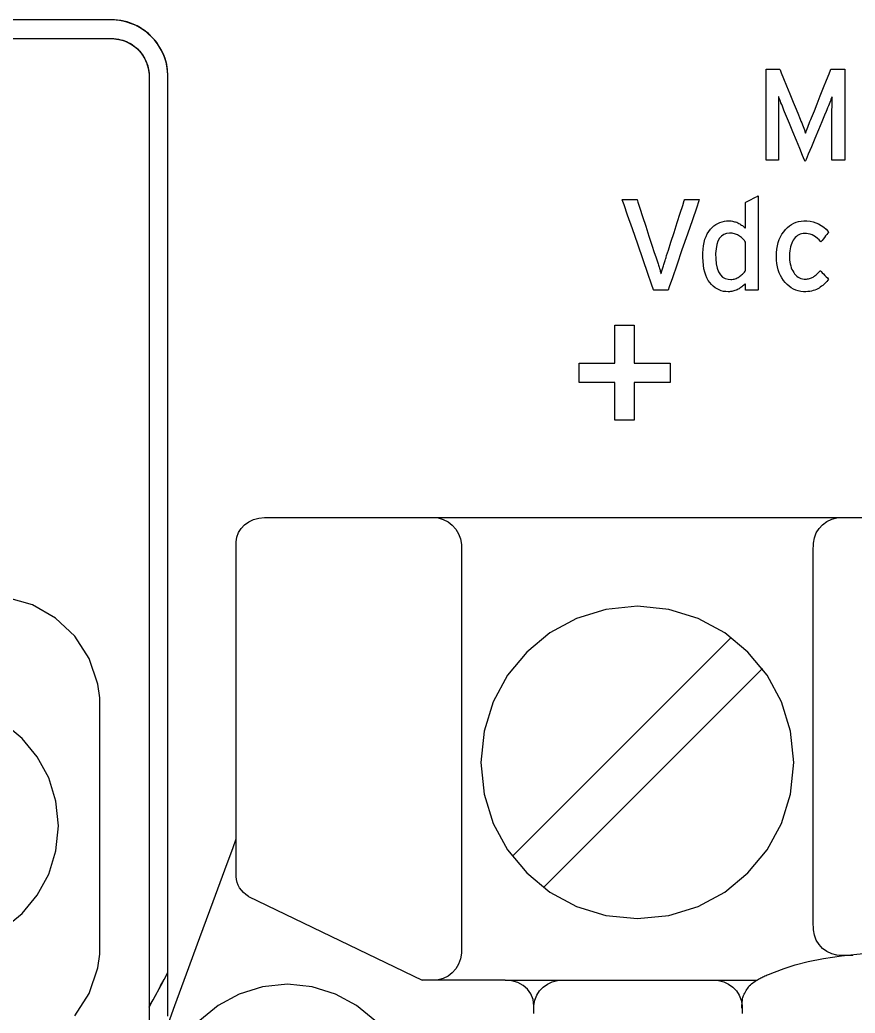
# Model space of a CAD drawing. Extents: x 1 to 47.7, y 0.2 to 33.4.
# Drawn here: x 38.839 to 39.732, y 11.048 to 12.112 of the extents above; entities that cross this region are included whole.
import ezdxf

# ---------------------------------------------------------------- set-up
doc = ezdxf.new("R2010")
doc.units = 0
doc.header["$MEASUREMENT"] = 0
for name, color, linetype in [('1_1__SCREW_TERMINAL_BLOCK_', 7, 'CONTINUOUS'), ('1_2__SCREW_TERMINAL_BLOCK_', 7, 'CONTINUOUS'), ('1_3__CONNECTORIZED_RELAY__', 7, 'CONTINUOUS'), ('1_4__CONNECTORIZED_RELAY__', 7, 'CONTINUOUS'), ('6_0____DWG', 7, 'CONTINUOUS')]:
    doc.layers.add(name, color=color, linetype=linetype)

msp = doc.modelspace()

# ---------------------------------------------------------------- linework, layer by layer
at = {"layer": '1_1__SCREW_TERMINAL_BLOCK_'}
for points in [[(38.8281, 12.0915), (38.8456, 12.0915), (38.8622, 12.0915), (38.8777, 12.0915), (38.8917, 12.0915), (38.9043, 12.0915), (38.9151, 12.0915), (38.9239, 12.0915), (38.9307, 12.0915), (38.9351, 12.0915), (38.937, 12.0915), (38.9412, 12.0913), (38.9499, 12.0894), (38.9578, 12.0857), (38.9647, 12.0805), (38.9703, 12.0739), (38.9743, 12.0662), (38.9766, 12.0576), (38.9771, 12.0531), (38.9771, 12.0511), (38.9771, 12.049), (38.9771, 12.0452), (38.9771, 12.0397), (38.9771, 12.0325), (38.9771, 12.0238), (38.9771, 12.0137), (38.9771, 12.0021), (38.9771, 11.9892), (38.9771, 11.975), (38.9771, 11.9596), (38.9771, 11.943), (38.9771, 11.9253), (38.9771, 11.9066), (38.9771, 11.8869), (38.9771, 11.8664), (38.9771, 11.845), (38.9771, 11.8), (38.9771, 11.7525), (38.9771, 11.7029), (38.9771, 11.6518), (38.9771, 11.5998), (38.9771, 11.4949), (38.9771, 11.443), (38.9771, 11.3922), (38.9771, 11.3431), (38.9771, 11.296), (38.9771, 11.2517), (38.9771, 11.2307), (38.9771, 11.2105), (38.9771, 11.1913), (38.9771, 11.173), (38.9771, 11.1558), (38.9771, 11.1397), (38.9771, 11.1248), (38.9771, 11.1112), (38.9771, 11.0989), (38.9771, 11.0879), (38.9771, 11.0784), (38.9771, 11.0704), (38.9771, 11.064), (38.9771, 11.0592), (38.9771, 11.0561), (38.9771, 11.0548), (38.9772, 11.0548), (38.9777, 11.0558), (38.9787, 11.0576), (38.9817, 11.0633), (38.9899, 11.0782), (38.9936, 11.0851), (38.9951, 11.0878), (38.9962, 11.0899), (38.9971, 11.0922), (38.9971, 11.0946), (38.9971, 11.0987), (38.9971, 11.1043), (38.9971, 11.1116), (38.9971, 11.1202), (38.9971, 11.1303), (38.9971, 11.1418), (38.9971, 11.1545), (38.9971, 11.1684), (38.9971, 11.1836), (38.9971, 11.1998), (38.9971, 11.217), (38.9971, 11.2352), (38.9971, 11.2544), (38.9971, 11.2743), (38.9971, 11.2951), (38.9971, 11.3387), (38.9971, 11.3848), (38.9971, 11.4327), (38.9971, 11.482), (38.9971, 11.5828), (38.9971, 11.6831), (38.9971, 11.7319), (38.9971, 11.779), (38.9971, 11.824), (38.9971, 11.8664), (38.9971, 11.8865), (38.9971, 11.9057), (38.9971, 11.9241), (38.9971, 11.9414), (38.9971, 11.9577), (38.9971, 11.973), (38.9971, 11.9871), (38.9971, 11.9999), (38.9971, 12.0115), (38.9971, 12.0218), (38.9971, 12.0306), (38.9971, 12.038), (38.9971, 12.0438), (38.9971, 12.0481), (38.9971, 12.0507), (38.9971, 12.0515), (38.9967, 12.0584), (38.9956, 12.0651), (38.9937, 12.0715), (38.9912, 12.0775), (38.9843, 12.0886), (38.9752, 12.0978), (38.9644, 12.105), (38.9521, 12.1096), (38.9455, 12.1109), (38.9387, 12.1115), (38.937, 12.1115), (38.9356, 12.1115), (38.9328, 12.1115), (38.9285, 12.1115), (38.9229, 12.1115), (38.9158, 12.1115), (38.9073, 12.1115), (38.8975, 12.1115), (38.8863, 12.1115), (38.8737, 12.1115), (38.8598, 12.1115), (38.8445, 12.1115), (38.828, 12.1115)], [(38.8976, 11.0455), (38.9129, 11.0694), (38.9221, 11.0967), (38.9242, 11.1114), (38.9245, 11.1189), (38.9245, 11.1212), (38.9245, 11.129), (38.9245, 11.1441), (38.9245, 11.1651), (38.9245, 11.1905), (38.9245, 11.2486), (38.9245, 11.3067), (38.9245, 11.3321), (38.9245, 11.3531), (38.9245, 11.3682), (38.9245, 11.376), (38.9245, 11.3783), (38.9242, 11.3858), (38.9221, 11.4005), (38.9129, 11.4279), (38.8976, 11.4517), (38.8771, 11.4712), (38.8524, 11.4853), (38.8245, 11.4932)], [(38.8216, 11.1387), (38.8412, 11.1549), (38.8574, 11.1746), (38.8697, 11.1971), (38.8774, 11.2219), (38.8801, 11.2486), (38.8774, 11.2753), (38.8697, 11.3001), (38.8574, 11.3227), (38.8412, 11.3423), (38.8216, 11.3585)]]:
    msp.add_lwpolyline(points, dxfattribs=at)
at = {"layer": '1_2__SCREW_TERMINAL_BLOCK_'}
msp.add_lwpolyline([(38.8281, 12.0915), (38.8456, 12.0915), (38.8622, 12.0915), (38.8777, 12.0915), (38.8917, 12.0915), (38.9043, 12.0915), (38.9151, 12.0915), (38.9239, 12.0915), (38.9307, 12.0915), (38.9351, 12.0915), (38.937, 12.0915), (38.9412, 12.0913), (38.9499, 12.0894), (38.9578, 12.0857), (38.9647, 12.0805), (38.9703, 12.0739), (38.9743, 12.0662), (38.9766, 12.0576), (38.9771, 12.0531), (38.9771, 12.0511), (38.9771, 12.049), (38.9771, 12.0452), (38.9771, 12.0397), (38.9771, 12.0325), (38.9771, 12.0238), (38.9771, 12.0137), (38.9771, 12.0021), (38.9771, 11.9892), (38.9771, 11.975), (38.9771, 11.9596), (38.9771, 11.943), (38.9771, 11.9253), (38.9771, 11.9066), (38.9771, 11.8869), (38.9771, 11.8664), (38.9771, 11.845), (38.9771, 11.8), (38.9771, 11.7525), (38.9771, 11.7029), (38.9771, 11.6518), (38.9771, 11.5998), (38.9771, 11.4949), (38.9771, 11.443), (38.9771, 11.3922), (38.9771, 11.3431), (38.9771, 11.296), (38.9771, 11.2517), (38.9771, 11.2307), (38.9771, 11.2105), (38.9771, 11.1913), (38.9771, 11.173), (38.9771, 11.1558), (38.9771, 11.1397), (38.9771, 11.1248), (38.9771, 11.1112), (38.9771, 11.0989), (38.9771, 11.0879), (38.9771, 11.0784), (38.9771, 11.0704), (38.9771, 11.064), (38.9771, 11.0592), (38.9771, 11.0561), (38.9771, 11.0548), (38.9772, 11.0548), (38.9777, 11.0558), (38.9787, 11.0576), (38.9817, 11.0633), (38.9899, 11.0782), (38.9936, 11.0851), (38.9951, 11.0878), (38.9962, 11.0899), (38.9971, 11.0922), (38.9971, 11.0946), (38.9971, 11.0987), (38.9971, 11.1043), (38.9971, 11.1116), (38.9971, 11.1202), (38.9971, 11.1303), (38.9971, 11.1418), (38.9971, 11.1545), (38.9971, 11.1684), (38.9971, 11.1836), (38.9971, 11.1998), (38.9971, 11.217), (38.9971, 11.2352), (38.9971, 11.2544), (38.9971, 11.2743), (38.9971, 11.2951), (38.9971, 11.3387), (38.9971, 11.3848), (38.9971, 11.4327), (38.9971, 11.482), (38.9971, 11.5828), (38.9971, 11.6831), (38.9971, 11.7319), (38.9971, 11.779), (38.9971, 11.824), (38.9971, 11.8664), (38.9971, 11.8865), (38.9971, 11.9057), (38.9971, 11.9241), (38.9971, 11.9414), (38.9971, 11.9577), (38.9971, 11.973), (38.9971, 11.9871), (38.9971, 11.9999), (38.9971, 12.0115), (38.9971, 12.0218), (38.9971, 12.0306), (38.9971, 12.038), (38.9971, 12.0438), (38.9971, 12.0481), (38.9971, 12.0507), (38.9971, 12.0515), (38.9967, 12.0584), (38.9956, 12.0651), (38.9937, 12.0715), (38.9912, 12.0775), (38.9843, 12.0886), (38.9752, 12.0978), (38.9644, 12.105), (38.9521, 12.1096), (38.9455, 12.1109), (38.9387, 12.1115), (38.937, 12.1115), (38.9356, 12.1115), (38.9328, 12.1115), (38.9285, 12.1115), (38.9229, 12.1115), (38.9158, 12.1115), (38.9073, 12.1115), (38.8975, 12.1115), (38.8863, 12.1115), (38.8737, 12.1115), (38.8598, 12.1115), (38.8445, 12.1115), (38.828, 12.1115)], dxfattribs=at)
at = {"layer": '1_3__CONNECTORIZED_RELAY__'}
msp.add_lwpolyline([(38.8292, 12.0915), (38.8457, 12.0915), (38.8614, 12.0915), (38.8761, 12.0915), (38.8897, 12.0915), (38.9019, 12.0915), (38.9126, 12.0915), (38.9216, 12.0915), (38.9287, 12.0915), (38.9337, 12.0915), (38.9366, 12.0915), (38.9379, 12.0915), (38.9402, 12.0914), (38.949, 12.0897), (38.957, 12.0862), (38.964, 12.0811), (38.9697, 12.0747), (38.974, 12.0671), (38.9765, 12.0586), (38.977, 12.0541), (38.9771, 12.0518), (38.9771, 12.051), (38.9771, 12.0487), (38.9771, 12.0446), (38.9771, 12.0389), (38.9771, 12.0316), (38.9771, 12.0228), (38.9771, 12.0125), (38.9771, 12.0007), (38.9771, 11.9877), (38.9771, 11.9733), (38.9771, 11.9578), (38.9771, 11.9411), (38.9771, 11.9233), (38.9771, 11.9045), (38.9771, 11.8847), (38.9771, 11.864), (38.9771, 11.8426), (38.9771, 11.8203), (38.9771, 11.7739), (38.9771, 11.7252), (38.9771, 11.6747), (38.9771, 11.623), (38.9771, 11.5181), (38.9771, 11.4659), (38.9771, 11.4146), (38.9771, 11.3647), (38.9771, 11.3166), (38.9771, 11.271), (38.9771, 11.2493), (38.9771, 11.2284), (38.9771, 11.2083), (38.9771, 11.1892), (38.9771, 11.171), (38.9771, 11.154), (38.9771, 11.138), (38.9771, 11.1233), (38.9771, 11.1098), (38.9771, 11.0976), (38.9771, 11.0868), (38.9771, 11.0774), (38.9771, 11.0696), (38.9771, 11.0634), (38.9771, 11.0588), (38.9771, 11.0559), (38.9771, 11.0548), (38.9771, 11.0548), (38.9775, 11.0555), (38.9784, 11.0572), (38.9813, 11.0625), (38.9852, 11.0697), (38.9894, 11.0774), (38.9932, 11.0844), (38.996, 11.0895), (38.9968, 11.091), (38.9971, 11.0915), (38.9971, 11.0915), (38.9971, 11.0924), (38.9971, 11.095), (38.9971, 11.0992), (38.9971, 11.1051), (38.9971, 11.1124), (38.9971, 11.1213), (38.9971, 11.1315), (38.9971, 11.1431), (38.9971, 11.156), (38.9971, 11.1701), (38.9971, 11.1853), (38.9971, 11.2016), (38.9971, 11.219), (38.9971, 11.2373), (38.9971, 11.2565), (38.9971, 11.2766), (38.9971, 11.319), (38.9971, 11.364), (38.9971, 11.4112), (38.9971, 11.4599), (38.9971, 11.5603), (38.9971, 11.6611), (38.9971, 11.7104), (38.9971, 11.7583), (38.9971, 11.8043), (38.9971, 11.8479), (38.9971, 11.8687), (38.9971, 11.8887), (38.9971, 11.9078), (38.9971, 11.926), (38.9971, 11.9433), (38.9971, 11.9595), (38.9971, 11.9746), (38.9971, 11.9885), (38.9971, 12.0013), (38.9971, 12.0127), (38.9971, 12.0228), (38.9971, 12.0315), (38.9971, 12.0387), (38.9971, 12.0444), (38.9971, 12.0484), (38.9971, 12.0508), (38.9971, 12.0517), (38.9971, 12.0535), (38.9969, 12.0569), (38.9959, 12.0636), (38.9942, 12.0701), (38.9918, 12.0762), (38.9852, 12.0874), (38.9763, 12.0969), (38.9657, 12.1043), (38.9535, 12.1093), (38.947, 12.1107), (38.9402, 12.1115), (38.9365, 12.1115), (38.9345, 12.1115), (38.9311, 12.1115), (38.9262, 12.1115), (38.9199, 12.1115), (38.9122, 12.1115), (38.9031, 12.1115), (38.8926, 12.1115), (38.8808, 12.1115), (38.8677, 12.1115), (38.8532, 12.1115), (38.8373, 12.1115)], dxfattribs=at)
at = {"layer": '1_4__CONNECTORIZED_RELAY__'}
for points in [[(38.9971, 11.0451), (38.9971, 11.0498), (38.9971, 11.0563), (38.9971, 11.0645), (38.9971, 11.0743), (38.9971, 11.0856), (38.9971, 11.0985), (38.9971, 11.1127), (38.9971, 11.1283), (38.9971, 11.1451), (38.9971, 11.1631), (38.9971, 11.1823), (38.9971, 11.2025), (38.9971, 11.2236), (38.9971, 11.2457), (38.9971, 11.2686), (38.9971, 11.2923), (38.9971, 11.3416), (38.9971, 11.3932), (38.9971, 11.4464), (38.9971, 11.5553), (38.9971, 11.6638), (38.9971, 11.7165), (38.9971, 11.7674), (38.9971, 11.8159), (38.9971, 11.8391), (38.9971, 11.8615), (38.9971, 11.883), (38.9971, 11.9036), (38.9971, 11.9231), (38.9971, 11.9415), (38.9971, 11.9588), (38.9971, 11.9748), (38.9971, 11.9895), (38.9971, 12.0028), (38.9971, 12.0147), (38.9971, 12.025), (38.9971, 12.0338), (38.9971, 12.0409), (38.9971, 12.0462), (38.9971, 12.0498), (38.9971, 12.0527), (38.9965, 12.0597), (38.9952, 12.0665), (38.9931, 12.073), (38.9904, 12.0792), (38.9869, 12.0849), (38.9829, 12.0902), (38.9733, 12.0994), (38.9677, 12.1031), (38.9618, 12.1062), (38.9555, 12.1087), (38.9488, 12.1104), (38.9419, 12.1113), (38.9384, 12.1115), (38.9375, 12.1115), (38.9371, 12.1115), (38.936, 12.1115), (38.9334, 12.1115), (38.9293, 12.1115), (38.9237, 12.1115), (38.9166, 12.1115), (38.9081, 12.1115), (38.898, 12.1115), (38.8866, 12.1115), (38.8737, 12.1115), (38.8594, 12.1115), (38.8437, 12.1115), (38.8266, 12.1115)], [(38.8362, 12.0915), (38.8528, 12.0915), (38.8685, 12.0915), (38.8831, 12.0915), (38.8963, 12.0915), (38.908, 12.0915), (38.918, 12.0915), (38.9261, 12.0915), (38.9322, 12.0915), (38.9359, 12.0915), (38.9372, 12.0915), (38.9395, 12.0915), (38.9442, 12.0909), (38.9529, 12.0883), (38.9606, 12.0839), (38.9672, 12.0779), (38.9723, 12.0706), (38.9757, 12.0622), (38.9771, 12.0531), (38.9771, 12.051), (38.9771, 12.0486), (38.9771, 12.0442), (38.9771, 12.0379), (38.9771, 12.0297), (38.9771, 12.0199), (38.9771, 12.0084), (38.9771, 11.9953), (38.9771, 11.9807), (38.9771, 11.9647), (38.9771, 11.9473), (38.9771, 11.9286), (38.9771, 11.9088), (38.9771, 11.8878), (38.9771, 11.8657), (38.9771, 11.8427), (38.9771, 11.8187), (38.9771, 11.794), (38.9771, 11.7684), (38.9771, 11.7154), (38.9771, 11.6603), (38.9771, 11.6037), (38.9771, 11.5462), (38.9771, 11.4309), (38.9771, 11.3743), (38.9771, 11.3193), (38.9771, 11.2664), (38.9771, 11.2409), (38.9771, 11.2161), (38.9771, 11.1923), (38.9771, 11.1693), (38.9771, 11.1473), (38.9771, 11.1263), (38.9771, 11.1065), (38.9771, 11.0879), (38.9771, 11.0706), (38.9771, 11.0546), (38.9771, 11.0401)]]:
    msp.add_lwpolyline(points, dxfattribs=at)
at = {"layer": '6_0____DWG'}
for points in [[(39.7076, 11.9613), (39.7076, 11.9632), (39.7076, 11.9681), (39.7076, 11.9752), (39.7076, 11.9836), (39.7076, 11.9924), (39.7076, 12.0006), (39.7076, 12.0073), (39.7076, 12.0116), (39.7076, 12.0133), (39.7076, 12.0157), (39.7077, 12.0179), (39.7077, 12.0201), (39.7077, 12.0221), (39.7077, 12.024), (39.7078, 12.0258), (39.7078, 12.0275), (39.7079, 12.029), (39.7077, 12.0293), (39.7072, 12.0279), (39.7066, 12.0264), (39.706, 12.0248), (39.7053, 12.0231), (39.7046, 12.0213), (39.7038, 12.0194), (39.703, 12.0174), (39.7022, 12.0153), (39.7015, 12.0136), (39.6997, 12.0094), (39.6968, 12.0024), (39.6932, 11.9939), (39.6893, 11.9846), (39.6856, 11.9756), (39.6823, 11.9678), (39.68, 11.9622), (39.679, 11.9598), (39.6783, 11.9614), (39.6763, 11.9663), (39.6733, 11.9737), (39.6696, 11.9825), (39.6658, 11.9918), (39.6621, 12.0006), (39.6591, 12.008), (39.657, 12.013), (39.6563, 12.0148), (39.6554, 12.0169), (39.6546, 12.019), (39.6539, 12.0209), (39.6531, 12.0228), (39.6525, 12.0245), (39.6518, 12.0261), (39.6512, 12.0276), (39.6507, 12.029), (39.6504, 12.0294), (39.6504, 12.0278), (39.6505, 12.0262), (39.6505, 12.0244), (39.6505, 12.0225), (39.6506, 12.0205), (39.6506, 12.0184), (39.6506, 12.0162), (39.6506, 12.0138), (39.6506, 12.0122), (39.6506, 12.0085), (39.6506, 12.0022), (39.6506, 11.9943), (39.6506, 11.9856), (39.6506, 11.977), (39.6506, 11.9695), (39.6506, 11.964), (39.6506, 11.9614), (39.6503, 11.9613), (39.6492, 11.9613), (39.6475, 11.9613), (39.6453, 11.9613), (39.6431, 11.9613), (39.6409, 11.9613), (39.6391, 11.9613), (39.6378, 11.9613), (39.6373, 11.9613), (39.6373, 11.9648), (39.6373, 11.9742), (39.6373, 11.9876), (39.6373, 12.0035), (39.6373, 12.02), (39.6373, 12.0355), (39.6373, 12.0482), (39.6373, 12.0564), (39.6374, 12.0586), (39.6381, 12.0586), (39.6397, 12.0586), (39.6418, 12.0586), (39.6442, 12.0586), (39.6467, 12.0586), (39.6489, 12.0586), (39.6507, 12.0586), (39.6517, 12.0586), (39.6521, 12.0582), (39.6534, 12.0548), (39.6559, 12.0487), (39.6591, 12.0409), (39.6626, 12.0322), (39.6662, 12.0235), (39.6693, 12.0158), (39.6717, 12.01), (39.6729, 12.007), (39.6736, 12.0053), (39.6744, 12.0032), (39.6753, 12.0012), (39.676, 11.9992), (39.6768, 11.9973), (39.6775, 11.9955), (39.6781, 11.9937), (39.6788, 11.9919), (39.6793, 11.9903), (39.6799, 11.9915), (39.6805, 11.9932), (39.6812, 11.995), (39.6818, 11.9968), (39.6826, 11.9987), (39.6833, 12.0007), (39.6841, 12.0027), (39.685, 12.0048), (39.6858, 12.0068), (39.6867, 12.009), (39.6888, 12.0143), (39.6917, 12.0217), (39.6951, 12.0302), (39.6986, 12.039), (39.7019, 12.0471), (39.7045, 12.0537), (39.7061, 12.0577), (39.7065, 12.0586), (39.7074, 12.0586), (39.7091, 12.0586), (39.7113, 12.0586), (39.7138, 12.0586), (39.7164, 12.0586), (39.7186, 12.0586), (39.7204, 12.0586), (39.7214, 12.0586), (39.7215, 12.0574), (39.7215, 12.0505), (39.7215, 12.0386), (39.7215, 12.0236), (39.7215, 12.0072), (39.7215, 11.991), (39.7215, 11.9769), (39.7215, 11.9665), (39.7215, 11.9615), (39.7212, 11.9613), (39.72, 11.9613), (39.7182, 11.9613), (39.716, 11.9613), (39.7136, 11.9613), (39.7114, 11.9613), (39.7095, 11.9613), (39.7081, 11.9613)], [(39.615, 11.822), (39.615, 11.8223), (39.615, 11.8229), (39.615, 11.8239), (39.615, 11.825), (39.615, 11.8262), (39.615, 11.8273), (39.615, 11.8282), (39.615, 11.8288), (39.6148, 11.8286), (39.6139, 11.8278), (39.613, 11.8271), (39.612, 11.8263), (39.6111, 11.8256), (39.6101, 11.825), (39.6092, 11.8243), (39.6082, 11.8237), (39.6072, 11.8232), (39.6062, 11.8226), (39.6051, 11.8222), (39.6039, 11.8218), (39.6028, 11.8214), (39.6016, 11.8211), (39.6004, 11.8209), (39.5992, 11.8207), (39.5979, 11.8205), (39.5966, 11.8205), (39.5941, 11.8206), (39.5916, 11.8209), (39.5892, 11.8215), (39.5869, 11.8224), (39.5847, 11.8235), (39.5826, 11.8248), (39.5807, 11.8264), (39.5788, 11.8282), (39.577, 11.8303), (39.5753, 11.8326), (39.5739, 11.8353), (39.5726, 11.8382), (39.5716, 11.8415), (39.5707, 11.845), (39.5701, 11.8489), (39.5697, 11.853), (39.5694, 11.8575), (39.5694, 11.8619), (39.5697, 11.866), (39.5702, 11.8698), (39.5709, 11.8733), (39.5718, 11.8766), (39.5729, 11.8797), (39.5742, 11.8824), (39.5758, 11.885), (39.5776, 11.8873), (39.5795, 11.8892), (39.5814, 11.891), (39.5835, 11.8925), (39.5856, 11.8937), (39.5878, 11.8947), (39.5902, 11.8955), (39.5926, 11.8961), (39.595, 11.8964), (39.5974, 11.8965), (39.5987, 11.8964), (39.5999, 11.8963), (39.6011, 11.8961), (39.6023, 11.8958), (39.6035, 11.8955), (39.6046, 11.8952), (39.6058, 11.8948), (39.6069, 11.8943), (39.6079, 11.8937), (39.609, 11.8932), (39.6099, 11.8926), (39.6109, 11.8919), (39.6118, 11.8913), (39.6126, 11.8906), (39.6134, 11.8899), (39.6142, 11.8891), (39.6149, 11.8884), (39.615, 11.8888), (39.615, 11.8912), (39.615, 11.8948), (39.615, 11.8993), (39.615, 11.9041), (39.615, 11.9086), (39.615, 11.9124), (39.615, 11.915), (39.615, 11.9159), (39.6156, 11.9162), (39.617, 11.917), (39.619, 11.918), (39.6212, 11.9192), (39.6236, 11.9205), (39.6257, 11.9217), (39.6275, 11.9226), (39.6285, 11.9232), (39.6287, 11.9227), (39.6287, 11.9164), (39.6287, 11.9046), (39.6287, 11.8892), (39.6287, 11.872), (39.6287, 11.8548), (39.6287, 11.8396), (39.6287, 11.8282), (39.6287, 11.8224), (39.6285, 11.822), (39.6274, 11.822), (39.6256, 11.822), (39.6234, 11.822), (39.6211, 11.822), (39.6188, 11.822), (39.6169, 11.822), (39.6155, 11.822)], [(39.5324, 11.822), (39.5318, 11.822), (39.5303, 11.822), (39.5281, 11.822), (39.5255, 11.822), (39.5228, 11.822), (39.5204, 11.822), (39.5184, 11.822), (39.5172, 11.822), (39.5168, 11.8225), (39.5147, 11.8285), (39.5107, 11.8399), (39.5056, 11.8548), (39.4998, 11.8714), (39.4941, 11.8879), (39.489, 11.9026), (39.4852, 11.9135), (39.4833, 11.9189), (39.4835, 11.9192), (39.4848, 11.9192), (39.4869, 11.9192), (39.4895, 11.9192), (39.4922, 11.9192), (39.4949, 11.9192), (39.4971, 11.9192), (39.4986, 11.9192), (39.4991, 11.9192), (39.4999, 11.9165), (39.502, 11.9101), (39.505, 11.9011), (39.5084, 11.8907), (39.5119, 11.88), (39.5151, 11.8702), (39.5176, 11.8625), (39.5191, 11.8579), (39.5195, 11.8568), (39.5198, 11.8557), (39.5202, 11.8547), (39.5206, 11.8536), (39.5209, 11.8525), (39.5213, 11.8514), (39.5217, 11.8502), (39.5221, 11.8491), (39.5224, 11.8479), (39.5228, 11.8467), (39.5231, 11.8455), (39.5234, 11.8445), (39.5237, 11.8435), (39.524, 11.8425), (39.5242, 11.8416), (39.5244, 11.8408), (39.5246, 11.84), (39.5248, 11.8396), (39.525, 11.8403), (39.5252, 11.8411), (39.5254, 11.8419), (39.5257, 11.8428), (39.526, 11.8438), (39.5263, 11.8449), (39.5266, 11.846), (39.527, 11.8471), (39.5274, 11.8483), (39.5278, 11.8495), (39.5281, 11.8507), (39.5284, 11.8519), (39.5288, 11.853), (39.5291, 11.8541), (39.5294, 11.8552), (39.5298, 11.8562), (39.5301, 11.8573), (39.5307, 11.8593), (39.5326, 11.8651), (39.5354, 11.8737), (39.5387, 11.8839), (39.5422, 11.8946), (39.5454, 11.9046), (39.548, 11.9128), (39.5497, 11.918), (39.5502, 11.9192), (39.551, 11.9192), (39.5528, 11.9192), (39.5552, 11.9192), (39.5578, 11.9192), (39.5605, 11.9192), (39.5629, 11.9192), (39.5647, 11.9192), (39.5656, 11.9192), (39.5652, 11.9177), (39.5626, 11.9101), (39.5583, 11.8976), (39.553, 11.882), (39.5472, 11.8653), (39.5416, 11.8491), (39.5369, 11.8352), (39.5336, 11.8256)], [(39.6959, 11.874), (39.6941, 11.8759), (39.6922, 11.8776), (39.6902, 11.8791), (39.6883, 11.8803), (39.6863, 11.8813), (39.6843, 11.882), (39.6823, 11.8826), (39.6803, 11.8829), (39.6783, 11.8829), (39.6767, 11.8828), (39.6751, 11.8825), (39.6736, 11.882), (39.6722, 11.8814), (39.6708, 11.8806), (39.6696, 11.8797), (39.6684, 11.8785), (39.6673, 11.8772), (39.6663, 11.8758), (39.6654, 11.8742), (39.6646, 11.8725), (39.6639, 11.8706), (39.6633, 11.8686), (39.6629, 11.8665), (39.6625, 11.8643), (39.6623, 11.8619), (39.6622, 11.8594), (39.6623, 11.8569), (39.6624, 11.8545), (39.6627, 11.8523), (39.663, 11.8502), (39.6635, 11.8481), (39.6641, 11.8462), (39.6649, 11.8444), (39.6657, 11.8427), (39.6667, 11.8412), (39.6677, 11.8396), (39.6689, 11.8383), (39.6701, 11.8372), (39.6714, 11.8362), (39.6729, 11.8354), (39.6744, 11.8348), (39.676, 11.8343), (39.6778, 11.8341), (39.6794, 11.834), (39.6805, 11.8341), (39.6816, 11.8342), (39.6827, 11.8343), (39.6837, 11.8346), (39.6847, 11.8349), (39.6856, 11.8352), (39.6865, 11.8357), (39.6874, 11.8361), (39.6882, 11.8367), (39.689, 11.8373), (39.6898, 11.8379), (39.6907, 11.8386), (39.6915, 11.8394), (39.6923, 11.8401), (39.6932, 11.841), (39.6941, 11.8419), (39.6949, 11.8428), (39.6953, 11.8429), (39.6961, 11.8421), (39.6972, 11.8409), (39.6986, 11.8395), (39.7002, 11.838), (39.7016, 11.8365), (39.7028, 11.8352), (39.7037, 11.8343), (39.704, 11.834), (39.7031, 11.8328), (39.7021, 11.8316), (39.7011, 11.8304), (39.7001, 11.8293), (39.6989, 11.8282), (39.6978, 11.8272), (39.6965, 11.8263), (39.6952, 11.8253), (39.6939, 11.8244), (39.6925, 11.8236), (39.691, 11.8228), (39.6894, 11.8222), (39.6876, 11.8217), (39.6858, 11.8212), (39.6839, 11.8209), (39.6819, 11.8206), (39.6798, 11.8205), (39.6773, 11.8205), (39.6744, 11.8208), (39.6716, 11.8214), (39.669, 11.8222), (39.6665, 11.8233), (39.6641, 11.8247), (39.6618, 11.8263), (39.6597, 11.8282), (39.6577, 11.8303), (39.6557, 11.8327), (39.654, 11.8352), (39.6525, 11.8379), (39.6512, 11.8408), (39.6502, 11.8439), (39.6494, 11.8472), (39.6488, 11.8507), (39.6484, 11.8544), (39.6483, 11.8582), (39.6484, 11.8623), (39.6488, 11.8662), (39.6494, 11.8698), (39.6502, 11.8733), (39.6513, 11.8764), (39.6526, 11.8794), (39.6542, 11.8822), (39.656, 11.8847), (39.6579, 11.887), (39.66, 11.8891), (39.6622, 11.8909), (39.6644, 11.8925), (39.6669, 11.8938), (39.6694, 11.8948), (39.672, 11.8956), (39.6748, 11.8962), (39.6777, 11.8964), (39.6809, 11.8964), (39.6843, 11.8961), (39.6875, 11.8954), (39.6905, 11.8944), (39.6934, 11.8932), (39.6962, 11.8915), (39.6988, 11.8896), (39.7013, 11.8874), (39.7036, 11.8848), (39.704, 11.8839), (39.7033, 11.8831), (39.7022, 11.8818), (39.7009, 11.8802), (39.6995, 11.8784), (39.6982, 11.8768), (39.697, 11.8754), (39.6962, 11.8744)], [(39.6152, 11.8737), (39.6146, 11.8746), (39.614, 11.8754), (39.6133, 11.8762), (39.6125, 11.8769), (39.6117, 11.8777), (39.6108, 11.8785), (39.6098, 11.8792), (39.6088, 11.88), (39.6078, 11.8807), (39.6067, 11.8813), (39.6056, 11.8818), (39.6045, 11.8823), (39.6033, 11.8826), (39.6021, 11.8829), (39.6009, 11.8831), (39.5997, 11.8833), (39.5981, 11.8833), (39.5948, 11.8829), (39.5918, 11.8818), (39.5894, 11.8801), (39.5873, 11.8777), (39.5856, 11.8747), (39.5844, 11.871), (39.5836, 11.8666), (39.5832, 11.8616), (39.5834, 11.8557), (39.5839, 11.8503), (39.585, 11.8457), (39.5864, 11.8418), (39.5883, 11.8386), (39.5906, 11.8362), (39.5934, 11.8346), (39.5966, 11.8338), (39.5995, 11.8336), (39.6007, 11.8337), (39.6018, 11.8338), (39.603, 11.8341), (39.6041, 11.8344), (39.6052, 11.8348), (39.6062, 11.8353), (39.6072, 11.8359), (39.6082, 11.8366), (39.6092, 11.8372), (39.6101, 11.8379), (39.611, 11.8386), (39.6118, 11.8393), (39.6126, 11.84), (39.6134, 11.8408), (39.6141, 11.8416), (39.6148, 11.8424), (39.6152, 11.8432), (39.6152, 11.8453), (39.6152, 11.8491), (39.6152, 11.8541), (39.6152, 11.8595), (39.6152, 11.8648), (39.6152, 11.8694), (39.6152, 11.8725)], [(39.3321, 11.3165), (39.3355, 11.2828), (39.3452, 11.2514), (39.3607, 11.2231), (39.3811, 11.1983), (39.4059, 11.1779), (39.4343, 11.1625), (39.4657, 11.1528), (39.4995, 11.1494), (39.5332, 11.1528), (39.5646, 11.1625), (39.593, 11.1779), (39.6178, 11.1983), (39.6382, 11.2231), (39.6536, 11.2514), (39.6634, 11.2828), (39.6668, 11.3165), (39.6634, 11.3502), (39.6536, 11.3816), (39.6382, 11.41), (39.6178, 11.4348), (39.593, 11.4553), (39.5646, 11.4708), (39.5332, 11.4805), (39.4995, 11.4839), (39.4657, 11.4805), (39.4343, 11.4708), (39.4059, 11.4553), (39.3811, 11.4348), (39.3607, 11.41), (39.3452, 11.3816), (39.3355, 11.3502)]]:
    msp.add_lwpolyline(points, close=True, dxfattribs=at)
for points in [[(39.4962, 11.7235), (39.4962, 11.6829), (39.4755, 11.6829), (39.4755, 11.7235), (39.4372, 11.7235), (39.4372, 11.7442), (39.4755, 11.7442), (39.4755, 11.7848), (39.4962, 11.7848), (39.4962, 11.7442), (39.5347, 11.7442), (39.5347, 11.7235), (39.4962, 11.7235)], [(39.0833, 11.1732), (39.0805, 11.1751), (39.078, 11.1773), (39.0758, 11.1797), (39.0739, 11.1823), (39.0724, 11.1852), (39.0713, 11.1882), (39.0707, 11.1913), (39.0704, 11.1946), (39.0704, 11.21), (39.0704, 11.2506), (39.0704, 11.3079), (39.0704, 11.3736), (39.0704, 11.4393), (39.0704, 11.4966), (39.0704, 11.5372), (39.0704, 11.5526), (39.071, 11.5578), (39.0728, 11.5627), (39.0755, 11.5672), (39.0792, 11.571), (39.0837, 11.5742), (39.0887, 11.5766), (39.0944, 11.5782), (39.1004, 11.5787), (39.101, 11.5787), (39.1024, 11.5787), (39.1043, 11.5787), (39.1066, 11.5787), (39.1089, 11.5787), (39.1109, 11.5787), (39.1123, 11.5787), (39.1128, 11.5787)], [(39.1004, 11.5787), (41.0691, 11.5787)], [(39.2691, 11.5787), (39.2696, 11.5787), (39.2709, 11.5787), (39.2728, 11.5787), (39.275, 11.5787), (39.2772, 11.5787), (39.2792, 11.5787), (39.2807, 11.5787), (39.2814, 11.5787), (39.2862, 11.5783), (39.2918, 11.5768), (39.2969, 11.5742), (39.3014, 11.5707), (39.3052, 11.5664), (39.3082, 11.5614), (39.3103, 11.5559), (39.3113, 11.5499), (39.3114, 11.5407), (39.3114, 11.5044), (39.3114, 11.4445), (39.3114, 11.3704), (39.3114, 11.2917), (39.3114, 11.2177), (39.3114, 11.1577), (39.3114, 11.1214), (39.3113, 11.1123), (39.3103, 11.1062), (39.3082, 11.1007), (39.3052, 11.0957), (39.3014, 11.0914), (39.2969, 11.0879), (39.2918, 11.0853), (39.2862, 11.0838), (39.2814, 11.0834), (39.2807, 11.0834), (39.2792, 11.0834), (39.2772, 11.0834), (39.275, 11.0834), (39.2728, 11.0834), (39.2709, 11.0834), (39.2696, 11.0834), (39.2691, 11.0834)], [(39.7301, 11.11), (39.7296, 11.11), (39.7283, 11.11), (39.7263, 11.11), (39.7241, 11.11), (39.7219, 11.11), (39.7199, 11.11), (39.7185, 11.11), (39.7178, 11.11), (39.713, 11.1103), (39.7074, 11.1118), (39.7023, 11.1142), (39.6977, 11.1175), (39.6939, 11.1216), (39.6909, 11.1264), (39.6889, 11.1317), (39.6878, 11.1374), (39.6877, 11.1461), (39.6877, 11.1804), (39.6877, 11.2371), (39.6877, 11.3071), (39.6877, 11.3815), (39.6877, 11.4515), (39.6877, 11.5082), (39.6877, 11.5426), (39.6878, 11.5512), (39.6889, 11.557), (39.6909, 11.5623), (39.6939, 11.567), (39.6977, 11.5711), (39.7023, 11.5744), (39.7074, 11.5769), (39.713, 11.5783), (39.7178, 11.5787), (39.7185, 11.5787), (39.7199, 11.5787), (39.7219, 11.5787), (39.7241, 11.5787), (39.7263, 11.5787), (39.7283, 11.5787), (39.7296, 11.5787), (39.7301, 11.5787)], [(39.3657, 11.2162), (39.5999, 11.4505)], [(39.3991, 11.1828), (39.6333, 11.4171)], [(39.0699, 11.2343), (39.0666, 11.2252), (39.0578, 11.2013), (39.0454, 11.1675), (39.0311, 11.1287), (39.0168, 11.09), (39.0044, 11.0561), (38.9956, 11.0322)], [(39.0833, 11.1732), (39.2691, 11.0834)], [(39.6114, 11.0535), (39.6114, 11.0551), (39.6114, 11.0567), (39.6115, 11.0584), (39.6116, 11.0601), (39.6118, 11.0618), (39.612, 11.0634), (39.6123, 11.0648), (39.6126, 11.0661), (39.613, 11.0672), (39.6136, 11.0685), (39.6143, 11.0697), (39.615, 11.071), (39.6158, 11.0723), (39.6167, 11.0736), (39.6175, 11.0748), (39.6183, 11.0761), (39.6191, 11.0773), (39.6204, 11.0785), (39.6217, 11.0795), (39.623, 11.0805), (39.6242, 11.0815), (39.6255, 11.0823), (39.6267, 11.0831), (39.6279, 11.0839), (39.6292, 11.0846), (39.6304, 11.0853), (39.6316, 11.0859), (39.6326, 11.0865), (39.6337, 11.087), (39.6348, 11.0875), (39.6359, 11.088), (39.6371, 11.0885), (39.6384, 11.0891), (39.6399, 11.0897), (39.6462, 11.0922), (39.6565, 11.096), (39.6683, 11.0998), (39.6821, 11.1035), (39.6985, 11.1068), (39.7179, 11.1097), (39.741, 11.112)], [(39.3887, 11.0561), (39.3879, 11.0628), (39.3856, 11.0688), (39.382, 11.0738), (39.3772, 11.0779), (39.3715, 11.0809), (39.365, 11.0828), (39.3579, 11.0834), (39.3536, 11.0834), (39.3427, 11.0834), (39.3278, 11.0834), (39.3115, 11.0834), (39.2966, 11.0834), (39.2857, 11.0834), (39.2814, 11.0834)], [(39.3579, 11.0834), (39.6277, 11.0834)], [(39.3887, 11.0479), (39.3888, 11.0565), (39.3899, 11.0622), (39.3919, 11.0673), (39.3949, 11.072), (39.3988, 11.076), (39.4033, 11.0793), (39.4084, 11.0816), (39.414, 11.0831), (39.4188, 11.0834), (39.4195, 11.0834), (39.4209, 11.0834), (39.4229, 11.0834), (39.4252, 11.0834), (39.4274, 11.0834), (39.4293, 11.0834), (39.4306, 11.0834), (39.4311, 11.0834)], [(39.5692, 11.0834), (39.5697, 11.0834), (39.5711, 11.0834), (39.573, 11.0834), (39.5752, 11.0834), (39.5774, 11.0834), (39.5794, 11.0834), (39.5809, 11.0834), (39.5816, 11.0834), (39.5863, 11.0831), (39.5919, 11.0816), (39.5971, 11.0793), (39.6016, 11.076), (39.6054, 11.072), (39.6084, 11.0673), (39.6105, 11.0622), (39.6115, 11.0565), (39.6116, 11.0479)], [(39.2187, 11.0403), (39.1991, 11.0565), (39.1766, 11.0687), (39.1517, 11.0764), (39.125, 11.0791), (39.0983, 11.0764), (39.0734, 11.0687), (39.0509, 11.0565), (39.0313, 11.0403)]]:
    msp.add_lwpolyline(points, dxfattribs=at)

doc.saveas('drawing.dxf')
